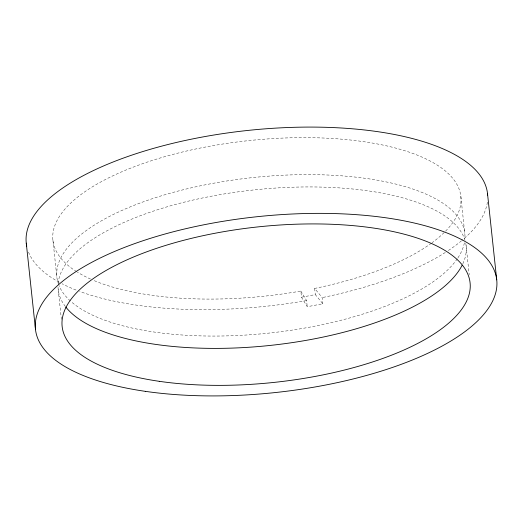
<?xml version="1.0" encoding="UTF-8"?>
<svg xmlns="http://www.w3.org/2000/svg" width="523" height="523" viewBox="0 0 523 523"><rect width="100%" height="100%" fill="white"/><g stroke="black" fill="none" stroke-linecap="round" stroke-linejoin="round"><path stroke-width="0.39" stroke-dasharray="2.62 1.96" d="M301.496 297.221L315.297 294.599L322.841 303.758L307.243 306.726L301.496 297.221L300.836 291.063A205.134 78.169 -6.1 0 1 93.356 280.289M431.442 243.175A205.134 78.169 -6.1 0 1 314.637 288.435L322.188 297.594L322.841 303.758M300.836 291.063L306.583 300.562L307.243 306.726M460.848 196.426L464.797 233.402M466.117 245.732L469.209 274.667M314.637 288.435L315.297 294.599M52.934 240.292L56.883 277.268M58.203 289.598L61.381 319.337M487.384 202.094A231.951 88.387 -6.1 0 1 462.129 240.292M461.508 240.802A231.951 88.387 -6.1 0 1 447.936 250.785M445.315 252.478A231.951 88.387 -6.1 0 1 322.188 297.594M306.583 300.562A231.951 88.387 -6.1 0 1 79.705 291.442M76.07 290.056A231.951 88.387 -6.1 0 1 62.067 283.76M59.236 282.263A231.951 88.387 -6.1 0 1 28 250.726M464.372 242.835A205.134 78.169 -6.1 0 1 457.703 258.172M457.279 258.8A205.134 78.169 -6.1 0 1 271.084 332.857A205.134 78.169 -6.1 0 1 70.965 301.496M70.383 300.98A205.134 78.169 -6.1 0 1 59.06 285.643M58.759 284.898A205.134 78.169 -6.1 0 1 249.131 177.983A205.134 78.169 -6.1 0 1 464.908 238.874M76.698 271.712A205.134 78.169 -6.1 0 1 262.003 139.366A205.134 78.169 -6.1 0 1 432.057 242.724M90.557 279.066A205.134 78.169 -6.1 0 1 77.371 272.13M465.764 243.417A205.134 78.169 -6.1 0 1 462.835 263.769M65.375 306.511A205.134 78.169 -6.1 0 1 58.033 287.264M58.158 283.335A205.134 78.169 -6.1 0 1 254.511 189.862A205.134 78.169 -6.1 0 1 465.012 240.364"/><path stroke-width="0.78" d="M487.508 193.562L496.726 279.838M26.274 243.162L35.492 329.438M26.751 246.215A231.951 88.387 -6.1 0 1 245.084 130.737A231.951 88.387 -6.1 0 1 487.645 195.099M462.155 265.174A205.134 78.169 -6.1 0 1 269.933 345.448A205.134 78.169 -6.1 0 1 65.859 307.125M145.27 391.335A231.951 88.387 -6.1 0 0 496.85 286.029A231.951 88.387 -6.1 0 0 156.207 236.559A231.951 88.387 -6.1 0 0 145.27 391.335M159.24 381.313A205.134 78.169 -6.1 0 0 470.177 288.18A205.134 78.169 -6.1 0 0 168.916 244.431A205.134 78.169 -6.1 0 0 159.24 381.313"/></g></svg>
